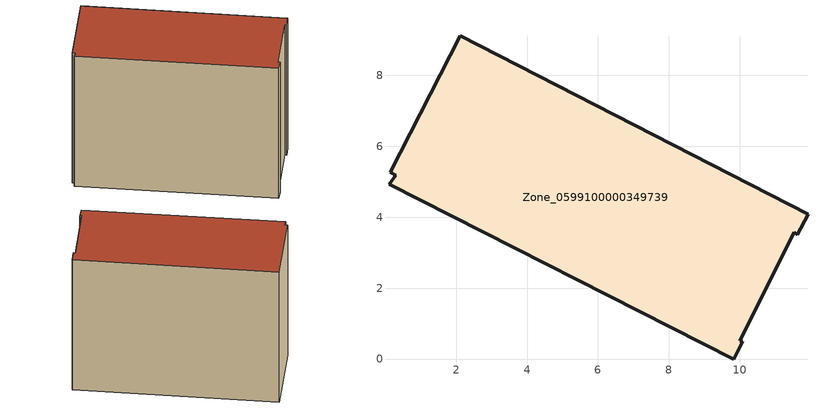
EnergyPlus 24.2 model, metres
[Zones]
Zone_0599100000349739
 floor ground (C_G): 10.08,0.5 9.83,0 0.12,4.93 0.3,5.18 0.14,5.27 2.12,9.11 11.92,4.08 11.62,3.5 11.54,3.57 10,0.52 z4.03
 wall outside (C_F): 9.83,0 10.08,0.5 10,0.52 11.54,3.57 11.62,3.5 11.92,4.08 2.12,9.11 0.14,5.27 0.3,5.18 0.12,4.93 9.83,0 z4.03:12.43
 roof outside (C_R): 0.12,4.93 9.83,0 10.08,0.5 10,0.52 11.54,3.57 11.62,3.5 11.92,4.08 2.12,9.11 0.14,5.27 0.3,5.18 z12.43
[BUILDING]
Pand.0599100000349739: North Axis=0; Terrain=City; Loads Convergence Tolerance Value=0.04; Temperature Convergence Tolerance Value=0.4; Solar Distribution=FullExterior; Maximum Number of Warmup Days=25; Minimum Number of Warmup Days=1
[Site:Location]
Rotterdam.The.Hague.AP_ZH_NLD Design_Conditions: Latitude=51.96; Longitude=4.45; Time Zone=1; Elevation=-4.5
[SITE:GROUNDTEMPERATURE:BUILDINGSURFACE]
18, 18, 18, 18, 18, 18, 18, 18, 18, 18, 18, 18
[MATERIAL] Thermal Absorptance=0.9; Solar Absorptance=0.7; Visible Absorptance=0.7
Name | Roughness | Thickness | Conductivity | Density | Specific Heat
G.TI.1992-2005 | MediumSmooth | 0.15 | 0.06 | 540 | 1210
F.TI.1992-2005 | Rough | 0.3 | 0.12 | 1920 | 840
R.TI.1992-2005 | MediumRough | 0.2 | 0.08 | 1500 | 1000
[CONSTRUCTION]
C_G: G.TI.1992-2005
C_F: F.TI.1992-2005
C_R: R.TI.1992-2005
[ZONE]
Zone_0599100000349739: Type=1; Multiplier=1; Ceiling Height=Autocalculate; Volume=Autocalculate; Floor Area=autocalculate; Part of Total Floor Area=Yes
[ZONEINFILTRATION:DESIGNFLOWRATE]
Infil_Zone_0599100000349739: Zone or ZoneList or Space or SpaceList=Zone_0599100000349739; Schedule=AlwaysOn; Design Flow Rate Calculation Method=Flow/Area; Flow Rate per Floor Area=0.0015; Constant Term Coefficient=1; Temperature Term Coefficient=0; Velocity Term Coefficient=0; Velocity Squared Term Coefficient=0
[HVACTEMPLATE:ZONE:IDEALLOADSAIRSYSTEM]
Zone_0599100000349739: Maximum Heating Supply Air Temperature=50; Minimum Cooling Supply Air Temperature=13; Maximum Heating Supply Air Humidity Ratio=0.0156; Minimum Cooling Supply Air Humidity Ratio=0.0077; Heating Limit=NoLimit; Cooling Limit=NoLimit; Dehumidification Control Type=ConstantSensibleHeatRatio; Cooling Sensible Heat Ratio=0.7; Dehumidification Setpoint=60; Humidification Control Type=None; Humidification Setpoint=30; Outdoor Air Method=None; Outdoor Air Flow Rate per Person=0.00944; Outdoor Air Flow Rate per Zone Floor Area=0; Outdoor Air Flow Rate per Zone=0; Demand Controlled Ventilation Type=None; Outdoor Air Economizer Type=NoEconomizer; Heat Recovery Type=None; Sensible Heat Recovery Effectiveness=0.7; Latent Heat Recovery Effectiveness=0.65
[ZONECONTROL:THERMOSTAT]
ThermostatControl_Zone_0599100000349739: Zone or ZoneList=Zone_0599100000349739; Control Type Schedule=DualSetpointControlType; Control 1=Thermostat_Zone_0599100000349739; Temperature Difference Between Cutout And Setpoint=0
[THERMOSTATSETPOINT:DUALSETPOINT]
Thermostat_Zone_0599100000349739: Heating Setpoint Temperature Schedule=HeatingSetpoint_Zone_0599100000349739; Cooling Setpoint Temperature Schedule=CoolingSetpoint_Zone_0599100000349739
[SCHEDULE:COMPACT]
HeatingSetpoint_Zone_0599100000349739: Through: 12/31, For: AllDays, Until: 24:00, 21
CoolingSetpoint_Zone_0599100000349739: Through: 12/31, For: AllDays, Until: 24:00, 24
DualSetpointControlType: Through: 12/31, For: AllDays, Until: 24:00, 4
AlwaysOn: Through: 12/31, For: AllDays, Until: 24:00, 1
